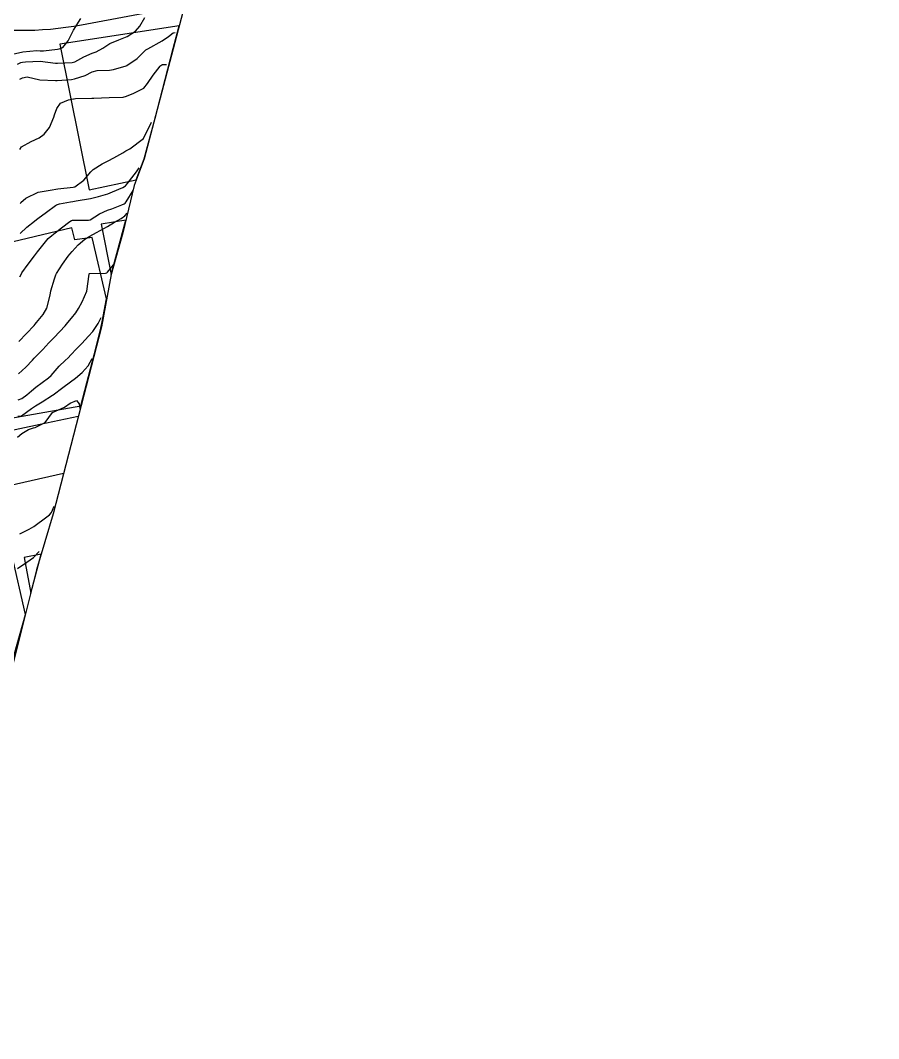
# Model space of a CAD drawing. Header units: metres. Extents: x 318500 to 325275, y 7408834 to 7428799.
# Drawn here: x 323628.2 to 323726.9, y 7419092.2 to 7419209.3 of the extents above; entities that cross this region are included whole.
import ezdxf

# ---------------------------------------------------------------- set-up
doc = ezdxf.new("R2010")
doc.units = ezdxf.units.M
doc.header["$MEASUREMENT"] = 0
for name, color, linetype in [('Area', 45, 'Continuous'), ('Curvas de Nivel 1m', 11, 'Continuous'), ('Curvas de Nivel 5m', 15, 'Continuous'), ('Edificações', 30, 'Continuous'), ('Vias Primárias', 230, 'Continuous')]:
    doc.layers.add(name, color=color, linetype=linetype)

msp = doc.modelspace()

# ---------------------------------------------------------------- linework, layer by layer
at = {"layer": 'Area'}
msp.add_lwpolyline([(323646.86, 7419210.27), (323642.45, 7419193.41), (323641.29, 7419190.34), (323639.97, 7419184.89), (323638.64, 7419180.1), (323637.51, 7419174.09), (323631.95, 7419152.56), (323630.07, 7419146.11), (323628.64, 7419140.45), (323627.21, 7419134.8), (323625.41, 7419129.02), (323623.98, 7419124.28), (323622.65, 7419120.2), (323618.54, 7419106.52), (323616.85, 7419099.32), (323613.27, 7419088.15)], dxfattribs=at)
at = {"layer": 'Curvas de Nivel 1m', "flags": 128}
for points, elevation in [([(323627.31, 7419205.44), (323628.47, 7419205.73), (323630.08, 7419205.85), (323630.47, 7419205.84), (323630.87, 7419205.84), (323632.48, 7419206.01), (323632.65, 7419206.04), (323633.07, 7419206.2), (323633.71, 7419206.98), (323634.32, 7419208.19), (323634.38, 7419208.31), (323634.5, 7419208.52), (323635.16, 7419209.54)], 734), ([(323628.14, 7419202.56), (323628.43, 7419202.74), (323628.99, 7419202.82), (323630.42, 7419202.49), (323632.23, 7419202.41), (323632.42, 7419202.41), (323634.08, 7419202.54), (323634.43, 7419202.59), (323635.63, 7419202.98), (323636.44, 7419203.4), (323637.02, 7419203.58), (323638.44, 7419203.62), (323638.89, 7419203.68), (323640.35, 7419204.11), (323640.43, 7419204.13), (323640.45, 7419204.14), (323641.62, 7419204.93), (323642.48, 7419205.79), (323642.62, 7419205.93), (323642.85, 7419206.07), (323644.49, 7419206.96), (323645.21, 7419207.46), (323645.78, 7419207.88), (323645.98, 7419207.95)], 736), ([(323628.13, 7419194.46), (323628.33, 7419194.78), (323629.45, 7419195.38), (323630.34, 7419195.8), (323630.93, 7419196.23), (323631.56, 7419197.02), (323632.04, 7419198.21), (323632.12, 7419198.47), (323632.38, 7419199.2), (323632.8, 7419199.8), (323633.73, 7419200.2), (323634.3, 7419200.29), (323634.4, 7419200.31), (323634.55, 7419200.33), (323636.4, 7419200.38), (323636.63, 7419200.39), (323638.4, 7419200.45), (323640.01, 7419200.51), (323640.4, 7419200.6), (323641.25, 7419200.94), (323642.41, 7419201.52), (323642.83, 7419202.07), (323643.47, 7419203.03), (323644.27, 7419204.05), (323644.36, 7419204.15), (323644.45, 7419204.22), (323644.52, 7419204.24), (323645, 7419204.24)], 737), ([(323628.19, 7419188.27), (323628.21, 7419188.31), (323628.24, 7419188.39), (323628.84, 7419188.86), (323630.25, 7419189.57), (323631.86, 7419189.82), (323632.26, 7419189.92), (323632.49, 7419189.97), (323634.26, 7419190.14), (323634.46, 7419190.19), (323635.49, 7419190.95), (323636.29, 7419191.9), (323636.55, 7419192.16), (323637.62, 7419192.82), (323638.31, 7419193.18), (323638.93, 7419193.5), (323639.99, 7419194.11), (323640.19, 7419194.24), (323640.32, 7419194.32), (323640.77, 7419194.55), (323642.34, 7419195.75), (323643.26, 7419197.63)], 738), ([(323628.19, 7419184.82), (323628.93, 7419185.53), (323629.84, 7419186.25), (323630.05, 7419186.41), (323630.21, 7419186.53), (323631.2, 7419187.26), (323632.24, 7419188.05), (323632.34, 7419188.11), (323632.69, 7419188.21), (323633.97, 7419188.46), (323634.24, 7419188.51), (323634.63, 7419188.57), (323636.25, 7419188.85), (323637.18, 7419189.07), (323638.26, 7419189.39), (323638.79, 7419189.6), (323639.96, 7419190.11), (323640.16, 7419190.23), (323640.27, 7419190.31), (323640.48, 7419190.51), (323641.56, 7419191.9), (323641.86, 7419192.35)], 739), ([(323628.03, 7419172.4), (323629.78, 7419174.24), (323629.91, 7419174.39), (323630.05, 7419174.56), (323630.81, 7419175.48), (323631.25, 7419176.22), (323631.61, 7419177.72), (323631.69, 7419178.22), (323632.12, 7419179.59), (323632.28, 7419180.05), (323632.35, 7419180.21), (323633.05, 7419181.29), (323633.7, 7419182.19), (323633.9, 7419182.45), (323634.17, 7419182.76), (323634.85, 7419183.51), (323635.61, 7419184.17), (323636.19, 7419184.5), (323636.96, 7419184.91), (323638.2, 7419185.62), (323639.02, 7419186.12), (323639.79, 7419186.54), (323640.22, 7419186.84), (323640.49, 7419187.17)], 741), ([(323627.98, 7419168.67), (323628.81, 7419169.44), (323629.58, 7419170.25), (323629.78, 7419170.46), (323630.01, 7419170.7), (323630.77, 7419171.48), (323631.46, 7419172.22), (323632.04, 7419172.82), (323632.72, 7419173.53), (323633.33, 7419174.2), (323633.66, 7419174.59), (323634.06, 7419175.07), (323634.57, 7419175.68), (323634.9, 7419176.18), (323635.31, 7419176.95), (323635.84, 7419178.16), (323636.09, 7419180.12), (323636.1, 7419180.16), (323636.11, 7419180.18), (323636.13, 7419180.2), (323638, 7419180.26), (323638.13, 7419180.3), (323638.21, 7419180.37), (323638.92, 7419181.21)], 742), ([(323627.94, 7419165.68), (323628.38, 7419165.82), (323628.95, 7419166.25), (323629.47, 7419166.73), (323629.96, 7419167.14), (323631.45, 7419168.22), (323631.73, 7419168.46), (323631.98, 7419168.76), (323632.65, 7419169.54), (323633.36, 7419170.2), (323633.7, 7419170.5), (323634.01, 7419170.84), (323634.67, 7419171.53), (323635.28, 7419172.17), (323636.04, 7419172.99), (323636.51, 7419173.54), (323637.14, 7419174.45), (323637.47, 7419175.15)], 743), ([(323627.91, 7419163.78), (323628.32, 7419163.85), (323628.89, 7419164.25), (323629.48, 7419164.69), (323629.93, 7419164.97), (323630.72, 7419165.44), (323631.89, 7419166.21), (323631.95, 7419166.26), (323633.07, 7419167.09), (323633.97, 7419167.73), (323634.54, 7419168.18), (323635.31, 7419168.84), (323635.99, 7419169.58), (323636.46, 7419170.43)], 744), ([(323628.14, 7419150.26), (323629.19, 7419150.79), (323629.74, 7419151.12), (323631.24, 7419152.22), (323631.54, 7419152.43), (323631.77, 7419152.71), (323632.08, 7419153.44)], 746), ([(323627.88, 7419146.26), (323628.95, 7419146.99), (323629.7, 7419147.55), (323630.37, 7419148.23)], 747)]:
    msp.add_lwpolyline(points, dxfattribs=dict(at, elevation=elevation))
at = {"layer": 'Curvas de Nivel 5m', "flags": 128}
for points, elevation in [([(323627.86, 7419204.28), (323628.24, 7419204.48), (323628.45, 7419204.54), (323628.77, 7419204.58), (323630.46, 7419204.63), (323632.25, 7419204.41), (323632.45, 7419204.39), (323634.17, 7419204.47), (323634.46, 7419204.55), (323635.5, 7419205.14), (323636.47, 7419205.55), (323636.92, 7419205.7), (323637.67, 7419206.14), (323638.49, 7419206.66), (323639.52, 7419207.09), (323640.49, 7419207.48), (323641.45, 7419208.1), (323641.94, 7419208.66), (323642.52, 7419209.65)], 735), ([(323628.12, 7419179.84), (323628.29, 7419180.11), (323628.38, 7419180.27), (323629.11, 7419181.29), (323629.82, 7419182.25), (323630.16, 7419182.71), (323631.41, 7419184.22), (323631.81, 7419184.59), (323632.19, 7419184.89), (323632.94, 7419185.47), (323633.89, 7419186.19), (323634.08, 7419186.32), (323634.21, 7419186.35), (323636.04, 7419186.34), (323636.21, 7419186.4), (323637.28, 7419187.09), (323638.23, 7419187.48), (323638.71, 7419187.65), (323639.85, 7419188.11), (323640.12, 7419188.23), (323640.24, 7419188.31), (323640.36, 7419188.45), (323641.18, 7419189.76)], 740), ([(323627.88, 7419161.39), (323628.35, 7419161.79), (323629.14, 7419162.25), (323629.7, 7419162.44), (323629.89, 7419162.49), (323631.05, 7419163.08), (323631.9, 7419164.21), (323633.27, 7419164.85), (323633.94, 7419165.29), (323634.65, 7419165.61), (323634.95, 7419165.23), (323635.05, 7419164.67)], 745)]:
    msp.add_lwpolyline(points, dxfattribs=dict(at, elevation=elevation))
at = {"layer": 'Edificações'}
for points in [[(323646.45, 7419208.71), (323632.75, 7419206.6), (323636.09, 7419189.85), (323641.53, 7419190.97), (323642.45, 7419193.41), (323643.68, 7419198.1), (323644.84, 7419202.53), (323645.77, 7419206.08), (323646.45, 7419208.71)], [(323640.32, 7419186.34), (323637.5, 7419185.88), (323638.64, 7419180.1)], [(323638.64, 7419180.1), (323639.22, 7419182.21), (323639.93, 7419184.73), (323640.19, 7419185.79), (323640.32, 7419186.34)], [(323628.77, 7419140.99), (323627.23, 7419147.89), (323626.32, 7419147.72), (323625.27, 7419153.06), (323621.73, 7419152.25), (323622.57, 7419147.04), (323618.65, 7419146.13), (323620.81, 7419135.93), (323622.13, 7419129.21), (323624.02, 7419129.48), (323624.23, 7419127.08), (323624.91, 7419127.33)], [(323630.6, 7419147.93), (323628.62, 7419147.55), (323629.4, 7419143.45)]]:
    msp.add_lwpolyline(points, close=True, dxfattribs=at)
msp.add_lwpolyline([(323620.95, 7419162.48), (323635.16, 7419164.99), (323635.84, 7419167.64), (323636.86, 7419171.59), (323637.46, 7419173.92), (323637.61, 7419174.65), (323638.11, 7419177.29), (323636.44, 7419184.36), (323634.45, 7419184.1), (323634.1, 7419185.46), (323613.7, 7419180.6)], dxfattribs=at)
at = {"layer": 'Vias Primárias'}
for points in [[(323715.64, 7420145.55, 0), (323709.04, 7420132.94)], [(323831.09, 7420001.79, 0), (323833.84, 7420008.44, 0.220888)], [(323647.12, 7419211.01), (323635.23, 7419208.79, -0.09602), (323620.87, 7419208.89), (323609.85, 7419210.89), (323592.53, 7419213.15, 0.509267), (323590.01, 7419210.49), (323590.52, 7419201.73), (323591.04, 7419191.29), (323591.52, 7419179.59), (323592.26, 7419169.8), (323592.78, 7419160), (323592.81, 7419158.86, 0.468471), (323596.69, 7419155.81), (323604.67, 7419157.24), (323617.12, 7419160.04), (323630.46, 7419162.88), (323634.85, 7419163.79)], [(323633.15, 7419157.22), (323616.57, 7419153.43), (323599.65, 7419149.53, 0.386192), (323593.04, 7419140.02), (323594.14, 7419127.74), (323596.14, 7419111.83), (323597.76, 7419099.31, 0.468748), (323603.9, 7419095.42), (323609.89, 7419096.79), (323616.49, 7419098.19)]]:
    msp.add_lwpolyline(points, format="xyb", dxfattribs=at)

doc.saveas('drawing.dxf')
